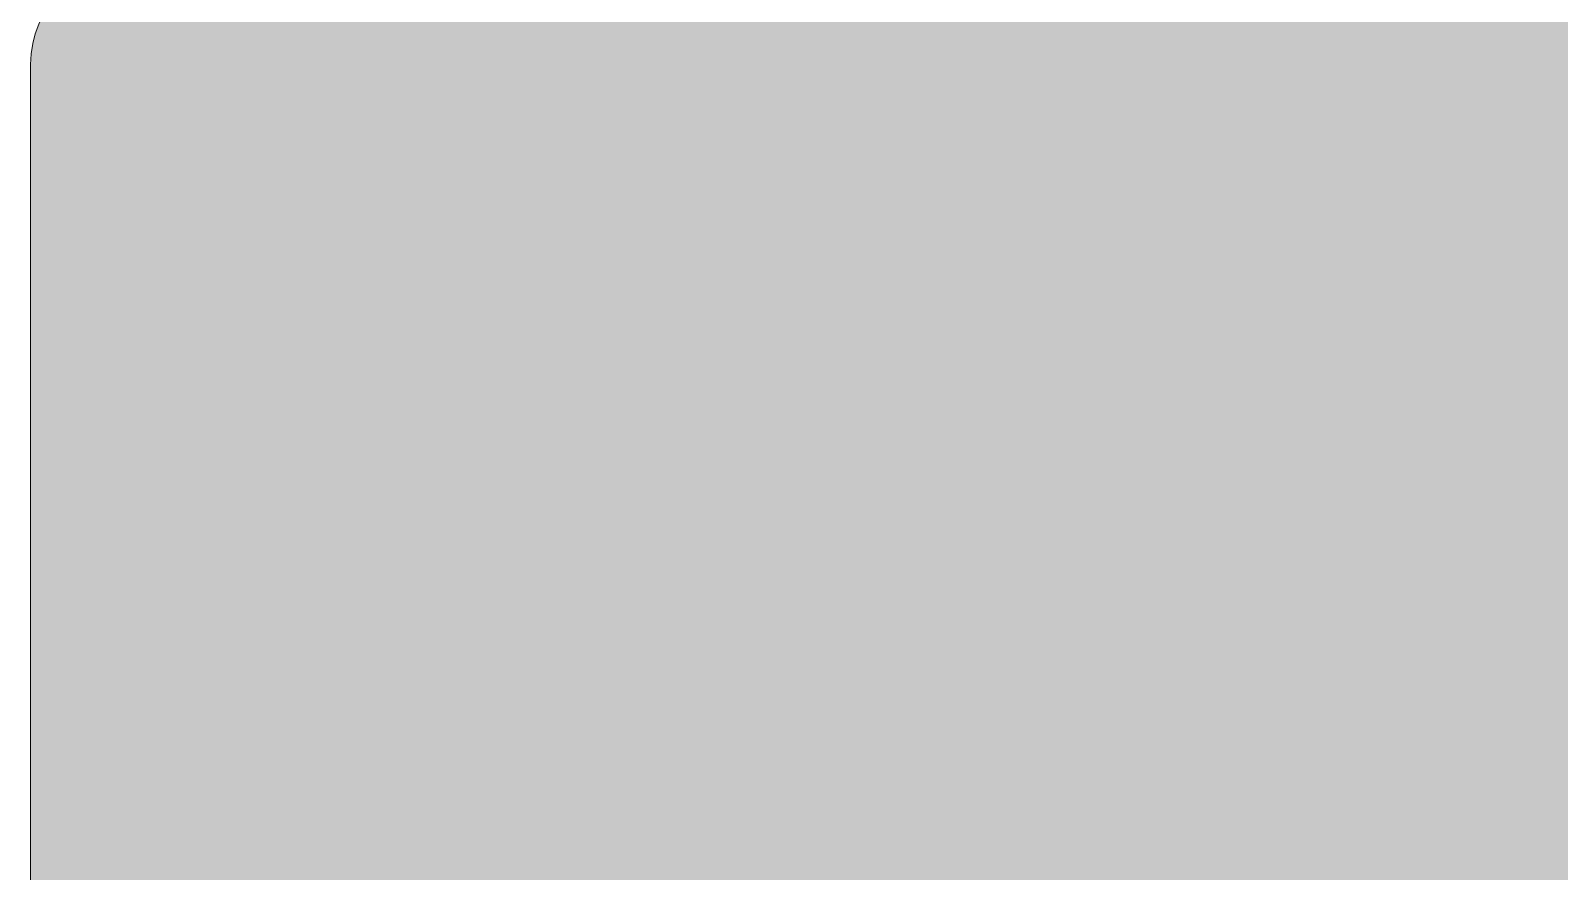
# Model space of a CAD drawing. Header units: metres. Extents: x 8 to 2416, y -346 to 476.
# Drawn here: x 134.117 to 134.71, y -171.345 to -171.019 of the extents above; entities that cross this region are included whole.
import ezdxf

# ---------------------------------------------------------------- set-up
doc = ezdxf.new("R2010")
doc.units = ezdxf.units.M
doc.linetypes.add('0', pattern=[0])
doc.layers.get('0').update_dxf_attribs({"color": 250, "linetype": '0', "lineweight": 20})
for name, color, linetype, lineweight in [('A-WALL', 250, 'Continuous', 20), ('baños', 140, 'Continuous', 0), ('SE-3', 253, 'Continuous', 5)]:
    doc.layers.add(name, color=color, linetype=linetype, lineweight=lineweight)

# ---------------------------------------------------------------- blocks, each defined once
blk = doc.blocks.new('PL BASE 1N NASAS 09')
at = {"layer": 'A-WALL'}
blk.add_line((-107.68107, -35.48972), (-107.68107, -38.95972), dxfattribs=at)
blk.add_arc((-107.64107, -35.48972), 0.04, 90, 180, dxfattribs=at)
blk = doc.blocks.new('PL MUEBLES 1N NASAS 09')
at = {"layer": 'baños'}
blk.add_blockref('PL BASE 1N NASAS 09', (162.26154, 88.20329), dxfattribs=at)

msp = doc.modelspace()

# ---------------------------------------------------------------- hatches: boundary and pattern name
at = {"layer": 'SE-3', "true_color": 0xffc78f, "transparency": 33554483}
h = msp.add_hatch(color=31, dxfattribs=at)
h.dxf.hatch_style = 1
edge = h.paths.add_edge_path()
edge.add_line((135.24707, -174.54253), (135.86707, -174.54253))
edge.add_arc((135.83986, -174.47022), 0.07726, 290.61818, 358.28232)
edge.add_line((135.91709, -174.47253), (135.91709, -171.03346))
edge.add_arc((135.87709, -171.03346), 0.04, 360, 450)
edge.add_line((135.87709, -170.99346), (135.85709, -170.99346))
edge.add_arc((135.85709, -170.95346), 0.04, 180, 270, ccw=False)
edge.add_line((135.81709, -170.95346), (135.81709, -170.83253))
edge.add_arc((135.85709, -170.83253), 0.04, 90.00002, 180, ccw=False)
edge.add_line((135.85709, -170.79253), (135.17709, -170.79253))
edge.add_arc((135.17709, -170.83253), 0.04, 0, 90.00002, ccw=False)
edge.add_line((135.21709, -170.83253), (135.21701, -170.95509))
edge.add_arc((135.17709, -170.95253), 0.04, 269.99997, 356.34104, ccw=False)
edge.add_line((135.17709, -170.99253), (134.85697, -170.99253))
edge.add_arc((134.85708, -170.95253), 0.04, 180, 269.8392, ccw=False)
edge.add_line((134.81708, -170.95253), (134.81708, -170.83253))
edge.add_arc((134.85708, -170.83253), 0.04, 93.1896, 180, ccw=False)
edge.add_line((134.85486, -170.79259), (134.17706, -170.79253))
edge.add_arc((134.17706, -170.83253), 0.04, 0, 90.00001, ccw=False)
edge.add_line((134.21706, -170.83253), (134.21706, -170.95253))
edge.add_arc((134.1754, -170.9517), 0.04167, 258.46539, 358.85423, ccw=False)
edge.add_arc((134.15873, -171.03336), 0.04167, 78.46189, 178.85774)
edge.add_line((134.11707, -171.03253), (134.11707, -173.16253))
edge.add_line((134.11707, -173.16253), (134.11707, -174.50253))
edge.add_arc((134.15707, -174.50253), 0.04, 180, 270)
edge.add_line((134.15707, -174.54253), (135.24707, -174.54253))

# ---------------------------------------------------------------- block references
msp.add_blockref('PL MUEBLES 1N NASAS 09', (79.53659, -223.74611))

doc.saveas('drawing.dxf')
